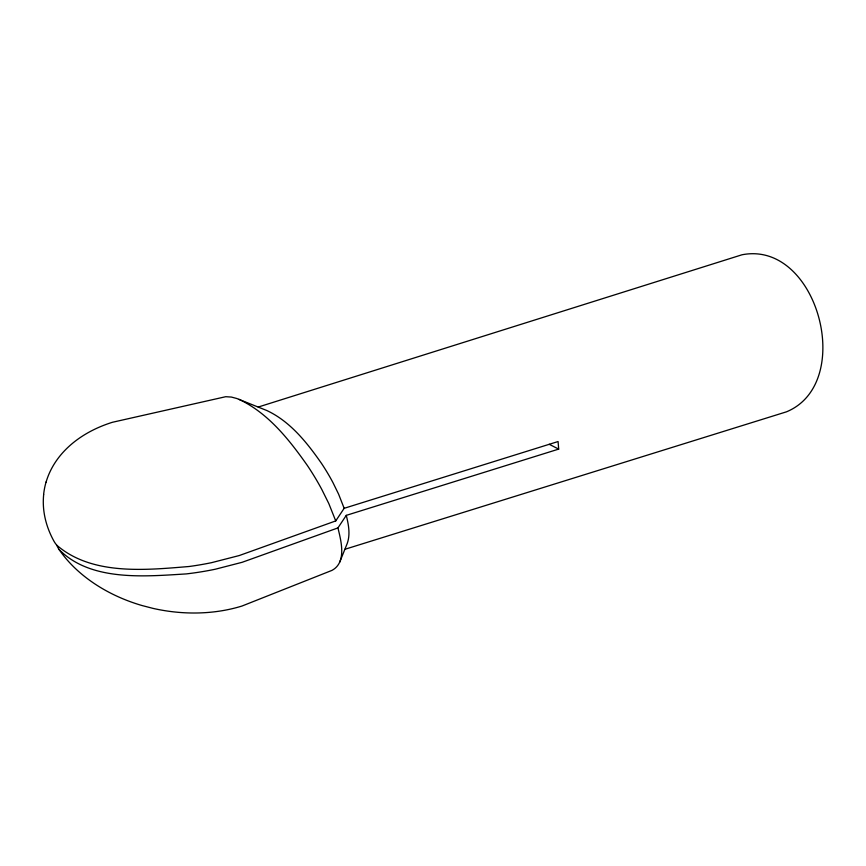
<?xml version="1.0" encoding="UTF-8"?>
<svg xmlns="http://www.w3.org/2000/svg" width="866" height="866" viewBox="0 0 866 866"><rect width="100%" height="100%" fill="white"/><g stroke="black" fill="none" stroke-linecap="round" stroke-linejoin="round"><path stroke-width="1.3" d="M56.799 545.234A31.793 22.04 13.6 0 0 59.169 549.629A134.555 97.024 11.1 0 0 91.244 581.443L93.474 582.991A135.248 97.555 11.1 0 0 142.013 605.529L152.979 608.376A135.973 98.107 11.1 0 0 242.069 606.005L331.949 570.391C346.898 562.445 341.117 540.969 337.935 527.914L346.281 515.367L558.678 449.108L558.083 441.541L344.159 508.31L335.737 520.921L239.243 555.55L211.575 562.662A319.879 248.813 20.1 0 1 189.059 566.505C145.769 570.055 92.218 575.728 56.799 545.234A31.945 22.202 13.9 0 1 53.833 540.969A134.382 96.895 11.1 0 1 43.679 494.518M339.678 562.229L347.234 543.447C350.492 534.376 348.522 524.439 346.281 515.367M337.935 527.914L242.123 562.305L215.342 569.211A313.081 242.61 19.3 0 1 186.19 573.92C144.958 576.399 90.833 581.714 59.169 549.629M258.198 407.052L741.967 254.788C817.612 239.936 855.911 383.064 786.48 411.826L344.885 549.293M344.159 508.31L338.584 494.118L332.999 482.687A297.763 205.296 14.3 0 0 321.492 463.397C306.997 442.613 290.229 421.428 266.75 410.495L236.689 398.468L231.384 397.061L225.734 396.704L112.374 422.294A135.323 97.566 11.1 0 0 46.093 482.059M238.94 399.313C268.244 413.093 289.136 439.614 307.376 465.507A376.039 250.436 15.9 0 1 321.816 489.485L328.809 503.568L335.737 520.921M549.228 444.301L558.678 449.108M43.636 494.432A134.555 97.024 11.1 0 1 46.093 481.972"/></g></svg>
